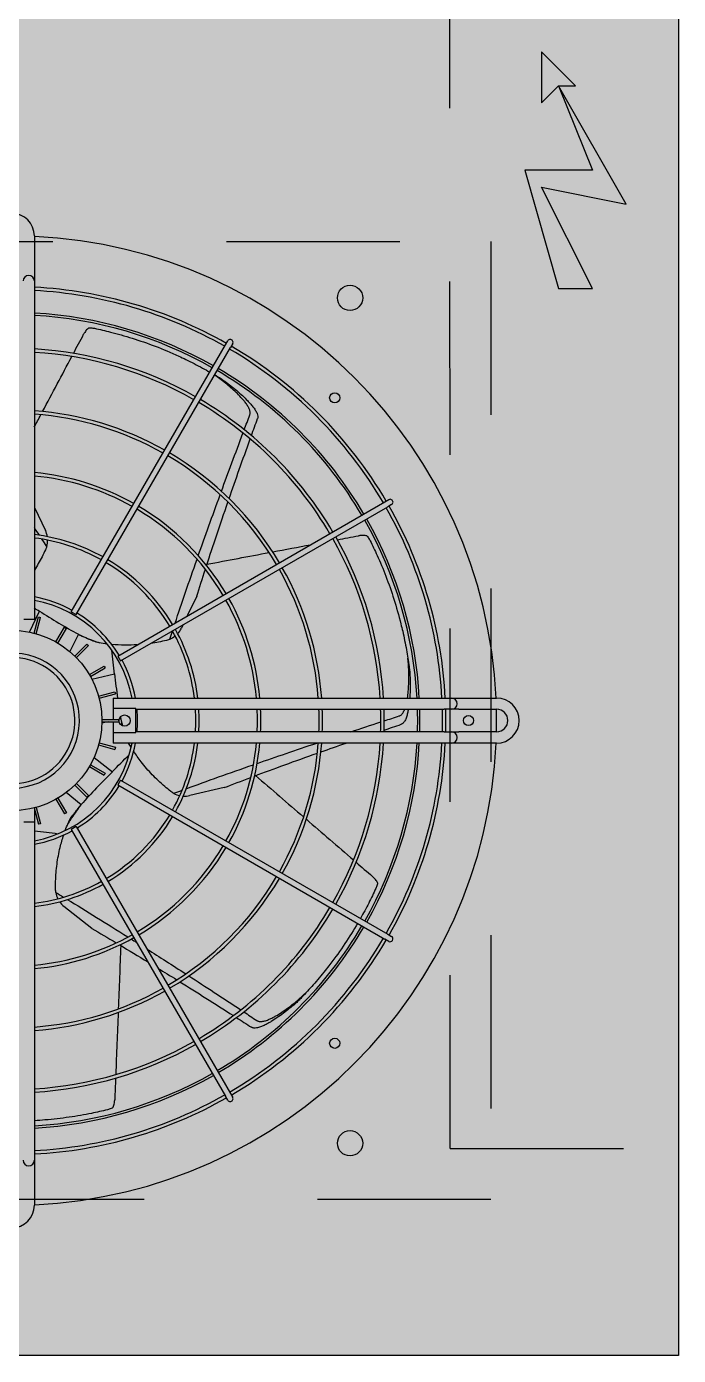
# Model space of a CAD drawing. Header units: metres. Extents: x -11 to 85, y -301 to 135.
# Drawn here: x 17.937 to 18.313, y 104.856 to 105.622 of the extents above; entities that cross this region are included whole.
import ezdxf

# ---------------------------------------------------------------- set-up
doc = ezdxf.new("R2010")
doc.units = ezdxf.units.M
doc.header["$LTSCALE"] = 0.036
doc.linetypes.add('HIDDEN', pattern=[0.375, 0.25, -0.125])
for name, color, linetype in [('elec psiktis', 170, 'Continuous'), ('elec psiktis exartimata', 170, 'Continuous'), ('fan klimatismos hatch', 21, 'Continuous')]:
    doc.layers.add(name, color=color, linetype=linetype)

# ---------------------------------------------------------------- blocks, each defined once
blk = doc.blocks.new('elec psiktis')
at = {"layer": 'fan klimatismos hatch'}
blk.add_hatch(color=256, dxfattribs=at).paths.add_polyline_path([(-3.6049, 2.2384), (-4.7844, 2.2384), (-4.7844, -0.0146), (-3.6049, -0.0146)])
at = {"layer": 'elec psiktis'}
for p, q in [((-4.7844, -0.0146), (-4.7844, 2.2384)), ((-4.7844, 2.2384), (-0.0064, 2.2384))]:
    blk.add_line(p, q, dxfattribs=at)
at = {"layer": 'elec psiktis exartimata', "linetype": 'HIDDEN'}
for p, q in [((-4.6182, 1.2502), (-4.6182, 2.1002)), ((-4.6182, 2.1002), (-3.7682, 2.1002)), ((-4.582, 2.0549), (-4.7844, 2.0549)), ((-4.582, 2.0549), (-4.5816, 0.1684)), ((-3.7682, 1.2502), (-4.6182, 1.2502))]:
    blk.add_line(p, q, dxfattribs=at)
at = {"layer": 'elec psiktis exartimata'}
for p, q in [((-4.2132, 2.0717), (-4.2132, 2.1052)), ((-4.2132, 2.0652), (-4.2132, 2.0717)), ((-4.2132, 2.0587), (-4.2132, 2.0652)), ((-4.2132, 1.7652), (-4.2132, 2.0587)), ((-4.3871, 2.006), (-4.3891, 2.0095)), ((-4.2504, 1.7692), (-4.3871, 2.006)), ((-4.3848, 2.012), (-4.3828, 2.0085)), ((-4.246, 1.7717), (-4.3828, 2.0085)), ((-4.5266, 1.8647), (-4.53, 1.8667)), ((-4.5275, 1.8711), (-4.5241, 1.8691)), ((-4.2897, 1.728), (-4.5266, 1.8647)), ((-4.2872, 1.7323), (-4.5241, 1.8691)), ((-4.2641, 1.8596), (-4.2395, 1.84)), ((-4.2504, 1.7692), (-4.246, 1.7717)), ((-4.2416, 1.7569), (-4.2398, 1.7579)), ((-4.234, 1.7439), (-4.2416, 1.7569)), ((-4.2323, 1.7449), (-4.2398, 1.7579)), ((-4.2187, 1.7667), (-4.2168, 1.7672)), ((-4.2149, 1.7522), (-4.2187, 1.7667)), ((-4.2129, 1.7527), (-4.2168, 1.7672)), ((-4.2132, 1.7652), (-4.2039, 1.7652)), ((-4.2132, 1.7537), (-4.2132, 1.7652)), ((-4.2547, 1.7498), (-4.2413, 1.7391)), ((-4.2544, 1.75), (-4.2519, 1.7532)), ((-4.3816, 1.7347), (-4.351, 1.7417)), ((-4.2611, 1.7416), (-4.2597, 1.743)), ((-4.2505, 1.731), (-4.2611, 1.7416)), ((-4.249, 1.7324), (-4.2597, 1.743)), ((-4.2897, 1.728), (-4.2872, 1.7323)), ((-4.276, 1.7218), (-4.275, 1.7235)), ((-4.263, 1.7143), (-4.276, 1.7218)), ((-4.262, 1.716), (-4.275, 1.7235)), ((-4.2662, 1.7078), (-4.2824, 1.7207)), ((-4.2852, 1.6988), (-4.2847, 1.7007)), ((-4.2707, 1.6949), (-4.2852, 1.6988)), ((-4.2702, 1.6968), (-4.2847, 1.7007)), ((-4.6232, 1.6952), (-4.5897, 1.6952)), ((-4.5897, 1.6952), (-4.5832, 1.6952)), ((-4.5832, 1.6952), (-4.5767, 1.6952)), ((-4.5767, 1.6952), (-4.2832, 1.6952)), ((-4.2832, 1.6858), (-4.2832, 1.6952)), ((-4.6232, 1.6852), (-4.5897, 1.6852)), ((-4.5832, 1.6852), (-4.5897, 1.6852)), ((-4.5767, 1.6852), (-4.5832, 1.6852)), ((-4.5767, 1.6852), (-4.3032, 1.6852)), ((-4.2832, 1.6858), (-4.3032, 1.6858)), ((-4.3032, 1.6858), (-4.3032, 1.6645)), ((-4.2899, 1.6739), (-4.2908, 1.6779)), ((-4.2882, 1.6742), (-4.2882, 1.6762)), ((-4.2732, 1.6762), (-4.2882, 1.6762)), ((-4.2732, 1.6742), (-4.2882, 1.6742)), ((-4.2832, 1.6762), (-4.2832, 1.6858)), ((-4.2832, 1.6645), (-4.2832, 1.6742)), ((-4.2787, 1.6762), (-4.2732, 1.6774)), ((-4.5897, 1.6652), (-4.6232, 1.6652)), ((-4.5897, 1.6652), (-4.5832, 1.6652)), ((-4.5832, 1.6652), (-4.5767, 1.6652)), ((-4.3032, 1.6652), (-4.5767, 1.6652)), ((-4.3032, 1.6645), (-4.2832, 1.6645)), ((-4.2899, 1.6736), (-4.2883, 1.674)), ((-4.2832, 1.6552), (-4.2832, 1.6645)), ((-4.5897, 1.6552), (-4.6232, 1.6552)), ((-4.5832, 1.6552), (-4.5897, 1.6552)), ((-4.5767, 1.6552), (-4.5832, 1.6552)), ((-4.2832, 1.6552), (-4.5767, 1.6552)), ((-4.2707, 1.6554), (-4.2852, 1.6515)), ((-4.2847, 1.6496), (-4.2852, 1.6515)), ((-4.2702, 1.6535), (-4.2847, 1.6496)), ((-4.2643, 1.6384), (-4.2844, 1.6338)), ((-4.263, 1.636), (-4.276, 1.6285)), ((-4.275, 1.6268), (-4.276, 1.6285)), ((-4.262, 1.6343), (-4.275, 1.6268)), ((-4.2897, 1.6223), (-4.5266, 1.4856)), ((-4.2872, 1.618), (-4.5241, 1.4812)), ((-4.2872, 1.618), (-4.2897, 1.6223)), ((-4.2505, 1.6193), (-4.2611, 1.6087)), ((-4.249, 1.6179), (-4.2597, 1.6073)), ((-4.2597, 1.6073), (-4.2611, 1.6087)), ((-4.2523, 1.5986), (-4.2448, 1.614)), ((-4.234, 1.6064), (-4.2416, 1.5934)), ((-4.2323, 1.6054), (-4.2398, 1.5924)), ((-4.345, 1.5904), (-4.3436, 1.5933)), ((-4.2525, 1.5988), (-4.2562, 1.6006)), ((-4.2398, 1.5924), (-4.2416, 1.5934)), ((-4.2149, 1.5981), (-4.2187, 1.5836)), ((-4.2088, 1.5967), (-4.2177, 1.5781)), ((-4.2129, 1.5976), (-4.2168, 1.5831)), ((-4.2504, 1.5811), (-4.3871, 1.3443)), ((-4.3572, 1.5649), (-4.3488, 1.5824)), ((-4.246, 1.5786), (-4.2504, 1.5811)), ((-4.2168, 1.5831), (-4.2187, 1.5836)), ((-4.2039, 1.5852), (-4.2132, 1.5852)), ((-4.2132, 1.2917), (-4.2132, 1.5852)), ((-4.246, 1.5786), (-4.3828, 1.3418)), ((-4.2132, 1.4862), (-4.223, 1.5065)), ((-4.53, 1.4836), (-4.5266, 1.4856)), ((-4.5241, 1.4812), (-4.5275, 1.4792)), ((-4.3891, 1.3408), (-4.3871, 1.3443)), ((-4.3828, 1.3418), (-4.3848, 1.3383)), ((-4.6781, 1.292), (-4.7081, 1.292)), ((-4.7081, 1.292), (-4.6631, 1.202)), ((-4.6481, 1.187), (-4.6781, 1.292)), ((-4.2132, 1.2852), (-4.2132, 1.2917)), ((-4.2132, 1.2787), (-4.2132, 1.2852)), ((-4.2132, 1.2452), (-4.2132, 1.2787)), ((-4.6631, 1.202), (-4.7381, 1.217)), ((-4.7381, 1.217), (-4.6781, 1.112)), ((-4.6781, 1.112), (-4.7081, 1.187)), ((-4.7081, 1.187), (-4.6481, 1.187)), ((-4.6631, 1.127), (-4.6781, 1.112)), ((-4.6631, 1.082), (-4.6631, 1.127)), ((-4.6781, 1.112), (-4.6931, 1.112)), ((-4.6931, 1.112), (-4.6631, 1.082))]:
    blk.add_line(p, q, dxfattribs=at)
for centre, radius in [((-4.4932, 2.0502), 0.0112), ((-4.4796, 1.9615), 0.0045), ((-4.1932, 1.6752), 0.08), ((-4.5982, 1.6752), 0.0045), ((-4.2932, 1.6752), 0.005), ((-4.4796, 1.3888), 0.0045), ((-4.4932, 1.3002), 0.0112)]:
    blk.add_circle(centre, radius, dxfattribs=at)
for centre, radius, start, end in [((-4.1932, 2.1052), 0.02, 0, 180), ((-4.1932, 1.6752), 0.43, 92.6659, 177.3341), ((-4.2082, 2.0652), 0.005, 0, 180), ((-4.1932, 1.6752), 0.385, 92.9777, 119.6279), ((-4.1932, 1.6752), 0.382, 93.0012, 119.625), ((-4.1932, 1.6752), 0.362, 93.1671, 119.6043), ((-4.1932, 1.6752), 0.36, 93.1847, 119.6021), ((-4.1932, 1.6752), 0.385, 120.3721, 149.6279), ((-4.1932, 1.6752), 0.382, 120.375, 149.625), ((-4.3869, 2.0107), 0.0025, 30, 210), ((-4.1932, 1.6752), 0.3303, 93.4714, 119.5663), ((-4.1932, 1.6752), 0.3273, 93.5033, 119.5624), ((-4.1932, 1.6752), 0.362, 120.3957, 149.6043), ((-4.1932, 1.6752), 0.36, 120.3979, 149.6021), ((-4.1932, 1.6752), 0.3303, 120.4337, 149.5663), ((-4.1932, 1.6752), 0.3273, 120.4376, 149.5624), ((-4.1932, 1.6752), 0.2756, 94.1616, 119.4803), ((-4.1932, 1.6752), 0.2726, 94.2074, 119.4745), ((-4.1932, 1.6752), 0.2756, 120.5197, 149.4803), ((-4.1932, 1.6752), 0.2726, 120.5255, 149.4745), ((-4.1932, 1.6752), 0.2209, 95.1946, 119.3516), ((-4.1932, 1.6752), 0.2179, 95.2663, 119.3426), ((-4.1932, 1.6752), 0.385, 150.3721, 177.0223), ((-4.1932, 1.6752), 0.382, 150.375, 176.9988), ((-4.5288, 1.8689), 0.0025, 60, 240), ((-4.1932, 1.6752), 0.2209, 120.6484, 149.3516), ((-4.1932, 1.6752), 0.362, 150.3957, 176.8329), ((-4.1932, 1.6752), 0.36, 150.3979, 176.8153), ((-4.1932, 1.6752), 0.2179, 120.6574, 149.3426), ((-4.1932, 1.6752), 0.1662, 96.9115, 119.1381), ((-4.252, 1.8244), 0.02, 35.0325, 51.4286), ((-4.1932, 1.6752), 0.3303, 150.4337, 176.5286), ((-4.1932, 1.6752), 0.3273, 150.4376, 176.4967), ((-4.1932, 1.6752), 0.1632, 97.0392, 119.1223), ((-4.252, 1.8244), 0.02, 9.8682, 26.0863), ((-4.1932, 1.6752), 0.1662, 120.8619, 149.1381), ((-4.1932, 1.6752), 0.2756, 150.5197, 175.8384), ((-4.1932, 1.6752), 0.2726, 150.5255, 175.7926), ((-4.1932, 1.6752), 0.1632, 120.8777, 149.1223), ((-4.1932, 1.6752), 0.2209, 150.6484, 174.8054), ((-4.1932, 1.6752), 0.2179, 150.6574, 174.7337), ((-4.1932, 1.6752), 0.1085, 100.6222, 169.3778), ((-4.1932, 1.6752), 0.1115, 100.3332, 118.7152), ((-4.1932, 1.6752), 0.1115, 121.2848, 148.7152), ((-4.1932, 1.6752), 0.1662, 150.8619, 173.0885), ((-4.1932, 1.6752), 0.1632, 150.8777, 172.9608), ((-4.6643, 2.1119), 0.5467, 314.3084, 318.5174), ((-4.3465, 1.7222), 0.02, 86.4611, 102.8571), ((-4.3465, 1.7222), 0.02, 61.2968, 77.5149), ((-4.1932, 1.6752), 0.06, 3.1897, 266.8103), ((-4.1932, 1.6752), 0.1115, 151.2848, 169.6668), ((-4.1932, 1.6752), 0.056, 359.4153, 270.5847), ((-4.6232, 1.6752), 0.02, 90, 270), ((-4.5832, 1.6902), 0.005, 90, 270), ((-4.6232, 1.6752), 0.01, 90, 270), ((-4.1932, 1.6752), 0.43, 178.6674, 180), ((-4.1932, 1.6752), 0.43, 180, 181.3326), ((-4.1932, 1.6752), 0.385, 178.5116, 180), ((-4.1932, 1.6752), 0.385, 180, 181.4884), ((-4.1932, 1.6752), 0.382, 178.4999, 180), ((-4.1932, 1.6752), 0.382, 180, 181.5001), ((-4.1932, 1.6752), 0.362, 178.417, 180), ((-4.1932, 1.6752), 0.362, 180, 181.583), ((-4.1932, 1.6752), 0.36, 178.4082, 180), ((-4.1932, 1.6752), 0.36, 180, 181.5918), ((-4.1932, 1.6752), 0.3303, 178.2651, 180), ((-4.1932, 1.6752), 0.3303, 180, 181.7349), ((-4.1932, 1.6752), 0.3273, 178.2492, 180), ((-4.1932, 1.6752), 0.3273, 180, 181.7508), ((-4.1932, 1.6752), 0.2756, 177.9206, 180), ((-4.1932, 1.6752), 0.2756, 180, 182.0794), ((-4.1932, 1.6752), 0.2726, 177.8977, 180), ((-4.1932, 1.6752), 0.2726, 180, 182.1023), ((-4.1932, 1.6752), 0.2209, 177.4054, 180), ((-4.1932, 1.6752), 0.2209, 180, 182.5946), ((-4.1932, 1.6752), 0.2179, 177.3696, 180), ((-4.1932, 1.6752), 0.2179, 180, 182.6304), ((-4.1932, 1.6752), 0.1662, 176.5505, 180), ((-4.1932, 1.6752), 0.1662, 180, 183.4495), ((-4.1932, 1.6752), 0.1632, 176.487, 180), ((-4.1932, 1.6752), 0.1632, 180, 183.513), ((-4.1932, 1.6752), 0.1115, 174.8545, 180), ((-4.1932, 1.6752), 0.1115, 180, 185.1455), ((-4.5832, 1.6602), 0.005, 90, 270), ((-4.8284, 1.5792), 0.5467, 9.7465, 9.946), ((-4.1932, 1.6752), 0.43, 182.6659, 267.3341), ((-4.1932, 1.6752), 0.385, 182.9777, 209.6279), ((-4.1932, 1.6752), 0.382, 183.0012, 209.625), ((-4.1932, 1.6752), 0.362, 183.1671, 209.6043), ((-4.1932, 1.6752), 0.36, 183.1847, 209.6021), ((-4.1932, 1.6752), 0.3303, 183.4714, 209.5663), ((-4.1932, 1.6752), 0.3273, 183.5033, 209.5624), ((-4.1932, 1.6752), 0.2756, 184.1616, 209.4803), ((-4.1932, 1.6752), 0.2726, 184.2074, 209.4745), ((-4.1932, 1.6752), 0.2209, 185.1946, 209.3516), ((-4.1932, 1.6752), 0.2179, 185.2663, 209.3426), ((-4.1932, 1.6752), 0.1662, 186.9115, 209.1381), ((-4.1932, 1.6752), 0.1632, 187.0392, 209.1223), ((-4.1932, 1.6752), 0.1115, 190.3332, 208.7152), ((-4.1932, 1.6752), 0.1085, 190.6222, 259.3778), ((-4.8284, 1.5792), 0.5467, 5.737, 7.9889), ((-4.1932, 1.6752), 0.1115, 211.2848, 238.7152), ((-4.3256, 1.5846), 0.02, 137.8897, 154.2857), ((-4.3256, 1.5846), 0.02, 112.7254, 128.9434), ((-4.5142, 1.1187), 0.5467, 57.1656, 61.3746), ((-4.1932, 1.6752), 0.1662, 210.8619, 239.1381), ((-4.1932, 1.6752), 0.1632, 210.8777, 239.1223), ((-4.1932, 1.6752), 0.1115, 241.2848, 259.6668), ((-4.1932, 1.6752), 0.2209, 210.6484, 239.3516), ((-4.1932, 1.6752), 0.2179, 210.6574, 239.3426), ((-4.1932, 1.6752), 0.2756, 210.5197, 239.4803), ((-4.1932, 1.6752), 0.2726, 210.5255, 239.4745), ((-4.1932, 1.6752), 0.1632, 240.8777, 262.9608), ((-4.1932, 1.6752), 0.1662, 240.8619, 263.0885), ((-4.1932, 1.6752), 0.3273, 210.4376, 239.5624), ((-4.205, 1.5152), 0.02, 164.154, 180.372), ((-4.205, 1.5152), 0.02, 189.3182, 205.7143), ((-4.1932, 1.6752), 0.3303, 210.4337, 239.5663), ((-4.1932, 1.6752), 0.362, 210.3957, 239.6043), ((-4.1932, 1.6752), 0.36, 210.3979, 239.6021), ((-4.5288, 1.4814), 0.0025, 120, 300), ((-4.1932, 1.6752), 0.385, 210.3721, 239.6279), ((-4.1932, 1.6752), 0.382, 210.375, 239.625), ((-4.1932, 1.6752), 0.2209, 240.6484, 264.8054), ((-4.1932, 1.6752), 0.2179, 240.6574, 264.7337), ((-4.1932, 1.6752), 0.2756, 240.5197, 265.8384), ((-4.1932, 1.6752), 0.2726, 240.5255, 265.7926), ((-4.1932, 1.6752), 0.3303, 240.4337, 266.5286), ((-4.1932, 1.6752), 0.3273, 240.4376, 266.4967), ((-4.1932, 1.6752), 0.362, 240.3957, 266.8329), ((-4.1932, 1.6752), 0.36, 240.3979, 266.8153), ((-4.3869, 1.3396), 0.0025, 150, 330), ((-4.1932, 1.6752), 0.385, 240.3721, 267.0223), ((-4.1932, 1.6752), 0.382, 240.375, 266.9988), ((-4.2082, 1.2852), 0.005, 180, 360), ((-4.1932, 1.2452), 0.02, 180, 360)]:
    blk.add_arc(centre, radius, start, end, dxfattribs=at)
at = {"layer": 'elec psiktis exartimata', "extrusion": (0, 0, -1)}
for centre, major_axis, ratio, start_param, end_param in [((-4.053, -3.5612), (0, 7.9569), 0.040757, -0.79826, -0.794884), ((-4.053, -3.5612), (0, 7.9569), 0.040757, -0.808434, -0.798814), ((-17.5288, 12.4892), (-13.3939, 10.6812), 0.018843, 3.323531, 3.328609), ((-17.5288, 12.4892), (-13.4561, 10.7309), 0.018843, 3.347706, 3.351652), ((-17.5288, 12.4892), (-13.3939, 10.6812), 0.018843, 3.303429, 3.322502), ((-17.5288, 12.4892), (-13.4561, 10.7309), 0.018843, 3.330536, 3.346812), ((-4.053, -3.5612), (0, 7.9569), 0.040757, -0.818699, -0.808998), ((-17.5288, 12.4892), (-13.4561, 10.7309), 0.018843, 3.316492, 3.329534), ((-17.5288, 12.4892), (-13.3939, 10.6812), 0.018843, 3.294965, 3.30223), ((-17.5288, 12.4892), (-13.3939, 10.6812), 0.018843, 3.279106, 3.290935), ((-17.5288, 12.4892), (-13.4561, 10.7309), 0.018843, 3.310873, 3.31287), ((-17.5288, 12.4892), (-13.4561, 10.7309), 0.018843, 3.286266, 3.30969), ((-17.5288, 12.4892), (-13.3939, 10.6812), 0.018843, 3.266381, 3.277575), ((-17.5288, 12.4892), (-13.4561, 10.7309), 0.018843, 3.281463, 3.284642), ((-0.0118, -1.4801), (-6.221, 4.961), 0.040757, -0.79826, -0.794884), ((-0.0118, -1.4801), (-6.221, 4.961), 0.040757, -0.808434, -0.798814), ((-4.053, 1.8273), (0.3243, 0), 0.192511, 2.087387, 2.163873), ((-0.0118, -1.4801), (-6.221, 4.961), 0.040757, -0.818699, -0.808998), ((-20.9626, -2.0086), (16.7795, 3.8298), 0.018843, 0.144674, 0.168097), ((-20.9626, -2.0086), (16.7019, 3.8121), 0.018843, 0.124789, 0.135982), ((-20.9626, -2.0086), (16.7795, 3.8298), 0.018843, 0.13987, 0.143049), ((-20.9626, -2.0086), (16.7019, 3.8121), 0.018843, 0.137514, 0.160637), ((-20.9626, -2.0086), (16.7795, 3.8298), 0.018843, 0.169281, 0.187526), ((-4.2248, 1.8796), (0.2022, 0.2535), 0.192511, 2.087387, 2.163873), ((-20.9626, -2.0086), (16.7019, 3.8121), 0.018843, 0.161837, 0.170185), ((-20.9626, -2.0086), (16.7019, 3.8121), 0.018843, 0.181938, 0.187017), ((-20.9626, -2.0086), (16.7795, 3.8298), 0.018843, 0.206114, 0.210059), ((-20.9626, -2.0086), (16.7795, 3.8298), 0.018843, 0.19712, 0.205219), ((-4.3728, 1.778), (-0.0722, 0.3162), 0.192511, 2.087387, 2.163873), ((-11.7687, -13.7324), (7.4676, 15.5066), 0.018843, 0.13987, 0.143016), ((-11.7687, -13.7324), (7.4676, 15.5066), 0.018843, 0.146026, 0.168097), ((-4.3855, 1.5989), (-0.2922, 0.1407), 0.192511, 2.087387, 2.106047), ((-11.7687, -13.7324), (7.433, 15.4348), 0.018843, 0.124789, 0.135982), ((0.8807, 2.977), (7.7574, 1.7706), 0.040757, 2.322894, 2.332595), ((-11.7687, -13.7324), (7.433, 15.4348), 0.018843, 0.137514, 0.160637), ((0.8807, 2.977), (7.7574, 1.7706), 0.040757, 2.333158, 2.339108), ((-11.7687, -13.7324), (7.4676, 15.5066), 0.018843, 0.169281, 0.187941), ((0.8807, 2.977), (7.7574, 1.7706), 0.040757, 2.343333, 2.346709), ((3.1297, -13.8541), (-7.4676, 15.5066), 0.018843, 0.13987, 0.143049), ((3.1297, -13.8541), (-7.4676, 15.5066), 0.018843, 0.144674, 0.147962), ((-11.7687, -13.7324), (7.433, 15.4348), 0.018843, 0.161837, 0.180909), ((-11.7687, -13.7324), (7.4676, 15.5066), 0.018843, 0.188944, 0.205219), ((-11.7687, -13.7324), (7.433, 15.4348), 0.018843, 0.181938, 0.187017), ((-11.7687, -13.7324), (7.4676, 15.5066), 0.018843, 0.206114, 0.210059), ((-2.0475, 6.4538), (3.4524, 7.1689), 0.040757, 2.330442, 2.332595), ((-2.0475, 6.4538), (3.4524, 7.1689), 0.040757, 2.333158, 2.342778), ((-2.0475, 6.4538), (3.4524, 7.1689), 0.040757, 2.343333, 2.346709)]:
    blk.add_ellipse(centre, major_axis=major_axis, ratio=ratio, start_param=start_param, end_param=end_param, dxfattribs=at)
at = {"layer": 'elec psiktis exartimata'}
for points, knots in [([(-4.278, 2.0205), (-4.2735, 2.0216), (-4.2688, 2.0227), (-4.2576, 2.0249), (-4.251, 2.0261), (-4.2372, 2.0281), (-4.23, 2.0289), (-4.2195, 2.0298), (-4.2164, 2.03), (-4.2132, 2.0302)], [5.628237, 5.628237, 5.628237, 5.628237, 24.441601, 24.441601, 48.883202, 48.883202, 73.324803, 73.324803, 83.704009, 83.704009, 83.704009, 83.704009]), ([(-4.2829, 2.0185), (-4.283, 2.0184), (-4.2831, 2.0182), (-4.2834, 2.0174), (-4.2836, 2.0169), (-4.2839, 2.0157), (-4.284, 2.0151), (-4.2843, 2.0138), (-4.2844, 2.0132), (-4.2844, 2.0123), (-4.2845, 2.0119), (-4.2845, 2.0116)], [148.21489, 148.21489, 148.21489, 148.21489, 148.790276, 148.790276, 150.632855, 150.632855, 152.475435, 152.475435, 154.318014, 154.318014, 155.348889, 155.348889, 155.348889, 155.348889]), ([(-4.2829, 2.0185), (-4.2824, 2.0188), (-4.2818, 2.0191), (-4.2802, 2.0199), (-4.2791, 2.0202), (-4.278, 2.0205)], [23.505025, 23.505025, 23.505025, 23.505025, 25.859516, 25.859516, 30.318685, 30.318685, 30.318685, 30.318685]), ([(-4.4473, 1.9239), (-4.4464, 1.9247), (-4.4455, 1.9256), (-4.4428, 1.9279), (-4.4411, 1.9293), (-4.4376, 1.9321), (-4.4359, 1.9335), (-4.4323, 1.9362), (-4.4305, 1.9375), (-4.4269, 1.9399), (-4.4251, 1.9411), (-4.4224, 1.9428), (-4.4214, 1.9433), (-4.4193, 1.9445), (-4.4182, 1.9451), (-4.416, 1.9461), (-4.4148, 1.9466), (-4.4132, 1.9472), (-4.4126, 1.9474), (-4.4115, 1.9477), (-4.4109, 1.9478), (-4.4096, 1.948), (-4.4087, 1.9481), (-4.4074, 1.9479), (-4.407, 1.9478), (-4.4064, 1.9476), (-4.4061, 1.9475), (-4.4059, 1.9473)], [72.856457, 72.856457, 72.856457, 72.856457, 76.498272, 76.498272, 82.972306, 82.972306, 89.446341, 89.446341, 95.920375, 95.920375, 102.39441, 102.39441, 105.823764, 105.823764, 109.253118, 109.253118, 112.682473, 112.682473, 114.39715, 114.39715, 116.111827, 116.111827, 118.548976, 118.548976, 119.767551, 119.767551, 120.608571, 120.608571, 120.608571, 120.608571]), ([(-4.4106, 1.9414), (-4.4109, 1.9415), (-4.4111, 1.9417), (-4.4118, 1.9419), (-4.4122, 1.942), (-4.413, 1.9422), (-4.4135, 1.9422), (-4.4143, 1.9422), (-4.4148, 1.9422), (-4.4157, 1.942), (-4.4162, 1.9419), (-4.4173, 1.9417), (-4.4178, 1.9416), (-4.4194, 1.9411), (-4.4205, 1.9406), (-4.4226, 1.9397), (-4.4236, 1.9392), (-4.4256, 1.9382), (-4.4266, 1.9377), (-4.4292, 1.9362), (-4.431, 1.9351), (-4.4344, 1.9328), (-4.4361, 1.9316), (-4.4395, 1.9291), (-4.4412, 1.9278), (-4.4445, 1.9252), (-4.4462, 1.9238), (-4.4504, 1.9201), (-4.453, 1.9177), (-4.4554, 1.9153)], [116.818504, 116.818504, 116.818504, 116.818504, 117.674315, 117.674315, 118.90653, 118.90653, 120.138745, 120.138745, 121.370961, 121.370961, 122.9854, 122.9854, 124.599839, 124.599839, 127.828717, 127.828717, 131.057596, 131.057596, 134.286474, 134.286474, 140.459649, 140.459649, 146.632824, 146.632824, 152.805999, 152.805999, 158.979173, 158.979173, 169.240552, 169.240552, 169.240552, 169.240552]), ([(-4.4554, 1.9153), (-4.4537, 1.9172), (-4.4519, 1.9191), (-4.4492, 1.9219), (-4.4483, 1.9229), (-4.4473, 1.9239)], [23.843624, 23.843624, 23.843624, 23.843624, 31.17572, 31.17572, 34.967352, 34.967352, 34.967352, 34.967352]), ([(-4.4712, 1.8969), (-4.4678, 1.9012), (-4.4642, 1.9055), (-4.4588, 1.9116), (-4.4571, 1.9134), (-4.4554, 1.9153)], [104.926774, 104.926774, 104.926774, 104.926774, 122.208006, 122.208006, 129.840338, 129.840338, 129.840338, 129.840338]), ([(-4.4999, 1.8551), (-4.4964, 1.861), (-4.4927, 1.867), (-4.4845, 1.8792), (-4.4801, 1.8854), (-4.474, 1.8933), (-4.4726, 1.8951), (-4.4712, 1.8969)], [49.321024, 49.321024, 49.321024, 49.321024, 73.324803, 73.324803, 97.766405, 97.766405, 104.926774, 104.926774, 104.926774, 104.926774]), ([(-4.516, 1.8242), (-4.5141, 1.8284), (-4.512, 1.8327), (-4.5075, 1.8416), (-4.505, 1.8462), (-4.5024, 1.8508)], [5.628237, 5.628237, 5.628237, 5.628237, 24.441601, 24.441601, 43.427126, 43.427126, 43.427126, 43.427126]), ([(-4.2323, 1.8278), (-4.2322, 1.8274), (-4.2322, 1.827), (-4.232, 1.826), (-4.232, 1.8254), (-4.232, 1.8247)], [74.725099, 74.725099, 74.725099, 74.725099, 75.874264, 75.874264, 77.80458, 77.80458, 77.80458, 77.80458]), ([(-4.5176, 1.8191), (-4.5175, 1.8197), (-4.5174, 1.8203), (-4.5169, 1.822), (-4.5165, 1.8232), (-4.516, 1.8242)], [23.505025, 23.505025, 23.505025, 23.505025, 25.859516, 25.859516, 30.318685, 30.318685, 30.318685, 30.318685]), ([(-4.5176, 1.8191), (-4.5175, 1.8189), (-4.5174, 1.8187), (-4.517, 1.8181), (-4.5167, 1.8175), (-4.516, 1.8165), (-4.5156, 1.816), (-4.5148, 1.8151), (-4.5143, 1.8147), (-4.5136, 1.814), (-4.5134, 1.8137), (-4.5131, 1.8135)], [148.21489, 148.21489, 148.21489, 148.21489, 148.790276, 148.790276, 150.632855, 150.632855, 152.475435, 152.475435, 154.318014, 154.318014, 155.348889, 155.348889, 155.348889, 155.348889]), ([(-4.232, 1.8247), (-4.2319, 1.8224), (-4.232, 1.82), (-4.2322, 1.8126), (-4.2326, 1.8076), (-4.234, 1.7976), (-4.2349, 1.7926), (-4.237, 1.784), (-4.2381, 1.7803), (-4.2393, 1.7767)], [22.344079, 22.344079, 22.344079, 22.344079, 29.207025, 29.207025, 43.810537, 43.810537, 58.414049, 58.414049, 69.687336, 69.687336, 69.687336, 69.687336]), ([(-4.2546, 1.7497), (-4.2546, 1.7498), (-4.2545, 1.7499), (-4.253, 1.7517), (-4.2517, 1.7536), (-4.2489, 1.7574), (-4.2476, 1.7594), (-4.2452, 1.763), (-4.2442, 1.7646), (-4.2432, 1.7662)], [51.900767, 51.900767, 51.900767, 51.900767, 52.250056, 52.250056, 59.476064, 59.476064, 66.702072, 66.702072, 72.30074, 72.30074, 72.30074, 72.30074]), ([(-4.2443, 1.7636), (-4.2443, 1.7635), (-4.2443, 1.7635), (-4.2463, 1.7606), (-4.2483, 1.7577), (-4.2509, 1.7544), (-4.2514, 1.7538), (-4.2519, 1.7532)], [63.116183, 63.116183, 63.116183, 63.116183, 63.200181, 63.200181, 73.733544, 73.733544, 76.156299, 76.156299, 76.156299, 76.156299]), ([(-4.2432, 1.7662), (-4.2433, 1.7658), (-4.2435, 1.7654), (-4.2439, 1.7645), (-4.2441, 1.764), (-4.2443, 1.7636)], [60.821368, 60.821368, 60.821368, 60.821368, 62.414931, 62.414931, 64.507113, 64.507113, 64.507113, 64.507113]), ([(-4.3369, 1.7398), (-4.3366, 1.7396), (-4.3362, 1.7394), (-4.3354, 1.7388), (-4.3348, 1.7385), (-4.3343, 1.7381)], [74.725099, 74.725099, 74.725099, 74.725099, 75.874264, 75.874264, 77.80458, 77.80458, 77.80458, 77.80458]), ([(-4.3343, 1.7381), (-4.3324, 1.7366), (-4.3306, 1.7351), (-4.325, 1.7304), (-4.3213, 1.7269), (-4.3143, 1.7196), (-4.3111, 1.7158), (-4.3056, 1.7088), (-4.3034, 1.7056), (-4.3013, 1.7024)], [22.344079, 22.344079, 22.344079, 22.344079, 29.207025, 29.207025, 43.810537, 43.810537, 58.414049, 58.414049, 69.687336, 69.687336, 69.687336, 69.687336]), ([(-4.5449, 1.6652), (-4.5447, 1.6663), (-4.5445, 1.6675), (-4.5439, 1.6699), (-4.5436, 1.6711), (-4.543, 1.6728), (-4.5428, 1.6733), (-4.5424, 1.6744), (-4.5421, 1.6749), (-4.5414, 1.6761), (-4.5409, 1.6768), (-4.54, 1.6777), (-4.5397, 1.678), (-4.5391, 1.6783), (-4.5388, 1.6785), (-4.5386, 1.6785)], [105.823819, 105.823819, 105.823819, 105.823819, 109.253118, 109.253118, 112.682473, 112.682473, 114.39715, 114.39715, 116.111827, 116.111827, 118.548976, 118.548976, 119.767551, 119.767551, 120.608571, 120.608571, 120.608571, 120.608571]), ([(-4.2898, 1.6736), (-4.2898, 1.6737), (-4.2899, 1.6738), (-4.2903, 1.6759), (-4.2908, 1.6778), (-4.2914, 1.6798)], [51.900767, 51.900767, 51.900767, 51.900767, 52.250056, 52.250056, 58.635791, 58.635791, 58.635791, 58.635791]), ([(-4.5369, 1.6711), (-4.5372, 1.671), (-4.5374, 1.6709), (-4.538, 1.6706), (-4.5384, 1.6703), (-4.539, 1.6697), (-4.5393, 1.6694), (-4.5399, 1.6687), (-4.5401, 1.6684), (-4.5406, 1.6676), (-4.5408, 1.6671), (-4.5413, 1.6661), (-4.5415, 1.6657), (-4.5417, 1.6652)], [116.818504, 116.818504, 116.818504, 116.818504, 117.674315, 117.674315, 118.90653, 118.90653, 120.138745, 120.138745, 121.370961, 121.370961, 122.9854, 122.9854, 124.549341, 124.549341, 124.549341, 124.549341]), ([(-4.5461, 1.6315), (-4.5462, 1.6328), (-4.5463, 1.634), (-4.5464, 1.6375), (-4.5465, 1.6398), (-4.5465, 1.6443), (-4.5465, 1.6465), (-4.5464, 1.6509), (-4.5463, 1.653), (-4.5461, 1.6552)], [72.856457, 72.856457, 72.856457, 72.856457, 76.498272, 76.498272, 82.972306, 82.972306, 89.446341, 89.446341, 95.760754, 95.760754, 95.760754, 95.760754]), ([(-4.5441, 1.6552), (-4.5444, 1.6532), (-4.5447, 1.6513), (-4.545, 1.6472), (-4.5452, 1.6451), (-4.5453, 1.6409), (-4.5454, 1.6388), (-4.5454, 1.6345), (-4.5453, 1.6324), (-4.5451, 1.6268), (-4.5448, 1.6233), (-4.5445, 1.6198)], [134.466889, 134.466889, 134.466889, 134.466889, 140.459649, 140.459649, 146.632824, 146.632824, 152.805999, 152.805999, 158.979173, 158.979173, 169.240552, 169.240552, 169.240552, 169.240552]), ([(-4.5445, 1.6198), (-4.5449, 1.6224), (-4.5452, 1.6249), (-4.5458, 1.6288), (-4.5459, 1.6302), (-4.5461, 1.6315)], [23.843624, 23.843624, 23.843624, 23.843624, 31.17572, 31.17572, 34.967352, 34.967352, 34.967352, 34.967352]), ([(-4.5399, 1.596), (-4.5411, 1.6014), (-4.5422, 1.6069), (-4.5437, 1.6149), (-4.5441, 1.6174), (-4.5445, 1.6198)], [104.926774, 104.926774, 104.926774, 104.926774, 122.208006, 122.208006, 129.840338, 129.840338, 129.840338, 129.840338]), ([(-4.3333, 1.6031), (-4.3329, 1.6032), (-4.3326, 1.6034), (-4.3316, 1.6037), (-4.331, 1.6039), (-4.3304, 1.604)], [74.725099, 74.725099, 74.725099, 74.725099, 75.874264, 75.874264, 77.80458, 77.80458, 77.80458, 77.80458]), ([(-4.3304, 1.604), (-4.3281, 1.6046), (-4.3258, 1.6051), (-4.3212, 1.606), (-4.319, 1.6064), (-4.3167, 1.6067)], [22.344079, 22.344079, 22.344079, 22.344079, 29.207025, 29.207025, 35.813429, 35.813429, 35.813429, 35.813429]), ([(-4.3045, 1.608), (-4.3008, 1.6082), (-4.2971, 1.6083), (-4.2896, 1.6082), (-4.2857, 1.608), (-4.2819, 1.6076)], [47.666287, 47.666287, 47.666287, 47.666287, 58.414049, 58.414049, 69.687336, 69.687336, 69.687336, 69.687336]), ([(-4.2522, 1.5986), (-4.2523, 1.5987), (-4.2524, 1.5987), (-4.2545, 1.5998), (-4.2566, 1.6007), (-4.261, 1.6025), (-4.2632, 1.6034), (-4.2672, 1.6049), (-4.269, 1.6055), (-4.2709, 1.6062)], [51.900767, 51.900767, 51.900767, 51.900767, 52.250056, 52.250056, 59.476064, 59.476064, 66.702072, 66.702072, 72.30074, 72.30074, 72.30074, 72.30074]), ([(-4.2709, 1.6062), (-4.2704, 1.6061), (-4.27, 1.606), (-4.269, 1.6058), (-4.2685, 1.6057), (-4.268, 1.6056)], [60.821368, 60.821368, 60.821368, 60.821368, 62.414931, 62.414931, 64.507113, 64.507113, 64.507113, 64.507113]), ([(-4.268, 1.6056), (-4.268, 1.6056), (-4.268, 1.6056), (-4.2646, 1.6043), (-4.2614, 1.603), (-4.2576, 1.6012), (-4.2569, 1.6009), (-4.2562, 1.6006)], [63.116183, 63.116183, 63.116183, 63.116183, 63.200181, 63.200181, 73.733544, 73.733544, 76.156299, 76.156299, 76.156299, 76.156299]), ([(-4.511, 1.5157), (-4.5131, 1.5198), (-4.5152, 1.5241), (-4.5199, 1.5345), (-4.5225, 1.5407), (-4.5275, 1.5537), (-4.5299, 1.5605), (-4.5343, 1.5746), (-4.5364, 1.5819), (-4.5388, 1.5916), (-4.5394, 1.5938), (-4.5399, 1.596)], [5.628237, 5.628237, 5.628237, 5.628237, 24.441601, 24.441601, 48.883202, 48.883202, 73.324803, 73.324803, 97.766405, 97.766405, 104.926774, 104.926774, 104.926774, 104.926774]), ([(-4.2231, 1.5236), (-4.2221, 1.5257), (-4.2211, 1.5278), (-4.2179, 1.5339), (-4.2156, 1.5378), (-4.2132, 1.5416)], [22.344079, 22.344079, 22.344079, 22.344079, 29.207025, 29.207025, 42.305301, 42.305301, 42.305301, 42.305301]), ([(-4.2242, 1.5207), (-4.2241, 1.521), (-4.224, 1.5214), (-4.2236, 1.5224), (-4.2234, 1.523), (-4.2231, 1.5236)], [74.725099, 74.725099, 74.725099, 74.725099, 75.874264, 75.874264, 77.80458, 77.80458, 77.80458, 77.80458]), ([(-4.508, 1.5112), (-4.5084, 1.5117), (-4.5088, 1.5122), (-4.5099, 1.5136), (-4.5105, 1.5146), (-4.511, 1.5157)], [23.505025, 23.505025, 23.505025, 23.505025, 25.859516, 25.859516, 30.318685, 30.318685, 30.318685, 30.318685]), ([(-4.508, 1.5112), (-4.5078, 1.5112), (-4.5076, 1.5112), (-4.5068, 1.5111), (-4.5062, 1.511), (-4.505, 1.5109), (-4.5044, 1.5109), (-4.5031, 1.511), (-4.5025, 1.511), (-4.5015, 1.5112), (-4.5012, 1.5112), (-4.5008, 1.5113)], [148.21489, 148.21489, 148.21489, 148.21489, 148.790276, 148.790276, 150.632855, 150.632855, 152.475435, 152.475435, 154.318014, 154.318014, 155.348889, 155.348889, 155.348889, 155.348889]), ([(-4.3791, 1.372), (-4.3801, 1.3727), (-4.3812, 1.3735), (-4.384, 1.3755), (-4.3858, 1.3769), (-4.3893, 1.3796), (-4.3911, 1.3811), (-4.3945, 1.3839), (-4.3961, 1.3854), (-4.3993, 1.3883), (-4.4008, 1.3898), (-4.4031, 1.3922), (-4.4039, 1.393), (-4.4055, 1.3948), (-4.4063, 1.3957), (-4.4078, 1.3977), (-4.4085, 1.3986), (-4.4094, 1.4002), (-4.4097, 1.4007), (-4.4103, 1.4017), (-4.4105, 1.4022), (-4.4111, 1.4035), (-4.4113, 1.4043), (-4.4114, 1.4056), (-4.4114, 1.406), (-4.4113, 1.4067), (-4.4113, 1.407), (-4.4112, 1.4072)], [72.856457, 72.856457, 72.856457, 72.856457, 76.498272, 76.498272, 82.972306, 82.972306, 89.446341, 89.446341, 95.920375, 95.920375, 102.39441, 102.39441, 105.823764, 105.823764, 109.253118, 109.253118, 112.682473, 112.682473, 114.39715, 114.39715, 116.111827, 116.111827, 118.548976, 118.548976, 119.767551, 119.767551, 120.608571, 120.608571, 120.608571, 120.608571]), ([(-4.4043, 1.4039), (-4.4044, 1.4037), (-4.4045, 1.4034), (-4.4046, 1.4027), (-4.4046, 1.4022), (-4.4046, 1.4014), (-4.4045, 1.401), (-4.4043, 1.4001), (-4.4042, 1.3997), (-4.4039, 1.3988), (-4.4037, 1.3983), (-4.4032, 1.3974), (-4.4029, 1.3969), (-4.4021, 1.3954), (-4.4014, 1.3945), (-4.4001, 1.3926), (-4.3994, 1.3917), (-4.3979, 1.39), (-4.3972, 1.3892), (-4.3951, 1.387), (-4.3937, 1.3855), (-4.3907, 1.3826), (-4.3892, 1.3812), (-4.386, 1.3785), (-4.3844, 1.3771), (-4.381, 1.3745), (-4.3793, 1.3732), (-4.3761, 1.3708), (-4.3746, 1.3697), (-4.373, 1.3687)], [116.818504, 116.818504, 116.818504, 116.818504, 117.674315, 117.674315, 118.90653, 118.90653, 120.138745, 120.138745, 121.370961, 121.370961, 122.9854, 122.9854, 124.599839, 124.599839, 127.828717, 127.828717, 131.057596, 131.057596, 134.286474, 134.286474, 140.459649, 140.459649, 146.632824, 146.632824, 152.805999, 152.805999, 158.979173, 158.979173, 164.453305, 164.453305, 164.453305, 164.453305]), ([(-4.3731, 1.3685), (-4.374, 1.3689), (-4.3748, 1.3694), (-4.3768, 1.3706), (-4.378, 1.3713), (-4.3791, 1.372)], [28.432762, 28.432762, 28.432762, 28.432762, 31.17572, 31.17572, 34.967352, 34.967352, 34.967352, 34.967352]), ([(-4.3475, 1.3548), (-4.3524, 1.3572), (-4.3574, 1.3597), (-4.3645, 1.3636), (-4.3667, 1.3647), (-4.3688, 1.366)], [104.926774, 104.926774, 104.926774, 104.926774, 122.208006, 122.208006, 129.682914, 129.682914, 129.682914, 129.682914]), ([(-4.2667, 1.3272), (-4.2712, 1.3282), (-4.2759, 1.3293), (-4.2869, 1.3321), (-4.2934, 1.3339), (-4.3067, 1.3381), (-4.3135, 1.3404), (-4.3273, 1.3457), (-4.3343, 1.3486), (-4.3434, 1.3528), (-4.3454, 1.3538), (-4.3475, 1.3548)], [5.628237, 5.628237, 5.628237, 5.628237, 24.441601, 24.441601, 48.883202, 48.883202, 73.324803, 73.324803, 97.766405, 97.766405, 104.926774, 104.926774, 104.926774, 104.926774]), ([(-4.2613, 1.3268), (-4.2612, 1.327), (-4.261, 1.3271), (-4.2604, 1.3276), (-4.26, 1.3281), (-4.2592, 1.329), (-4.2588, 1.3295), (-4.2581, 1.3305), (-4.2577, 1.331), (-4.2572, 1.3318), (-4.2571, 1.3321), (-4.2569, 1.3324)], [148.21489, 148.21489, 148.21489, 148.21489, 148.790276, 148.790276, 150.632855, 150.632855, 152.475435, 152.475435, 154.318014, 154.318014, 155.348889, 155.348889, 155.348889, 155.348889]), ([(-4.2613, 1.3268), (-4.2619, 1.3268), (-4.2626, 1.3268), (-4.2644, 1.3268), (-4.2655, 1.327), (-4.2667, 1.3272)], [23.505025, 23.505025, 23.505025, 23.505025, 25.859516, 25.859516, 30.318685, 30.318685, 30.318685, 30.318685])]:
    blk.add_open_spline(points, degree=3, knots=knots, dxfattribs=at)
for points in [[(-4.2406, 1.7727), (-4.2414, 1.7705), (-4.2423, 1.7684), (-4.2432, 1.7662)], [(-4.2991, 1.6989), (-4.2983, 1.6977), (-4.2976, 1.6964), (-4.2968, 1.6952)], [(-4.2912, 1.6798), (-4.2911, 1.6792), (-4.2909, 1.6785), (-4.2908, 1.6779)], [(-4.2778, 1.6072), (-4.2754, 1.6069), (-4.2731, 1.6066), (-4.2709, 1.6062)]]:
    blk.add_open_spline(points, degree=3, dxfattribs=at)

msp = doc.modelspace()

# ---------------------------------------------------------------- block references
at = {"layer": 'elec psiktis', "linetype": 'Continuous', "xscale": 0.6500000000014552, "yscale": 0.6500000000014552, "zscale": 0.65, "rotation": 180}
msp.add_blockref('elec psiktis', (15.20264, 106.31079), dxfattribs=at)

doc.saveas('drawing.dxf')
